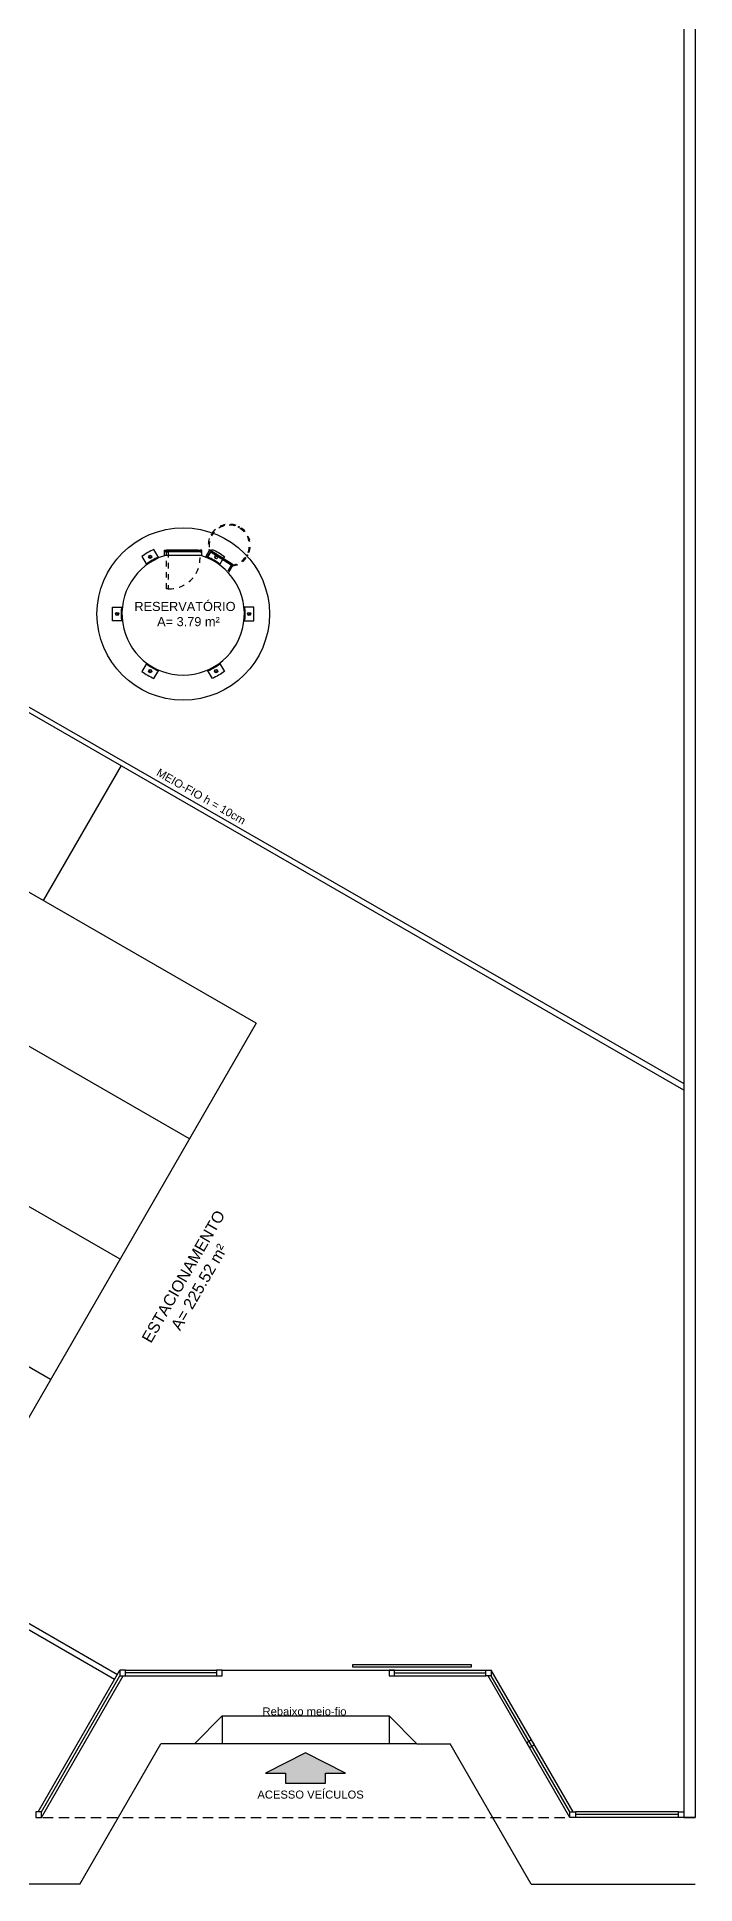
# Model space of a CAD drawing. Extents: x 247 to 523, y 32 to 113.
# Drawn here: x 332.42 to 344.25, y 52.47 to 85.7 of the extents above; entities that cross this region are included whole.
import ezdxf

# ---------------------------------------------------------------- set-up
doc = ezdxf.new("R2010")
doc.units = 0
doc.header["$LTSCALE"] = 0.005
for name, pattern in [('HIDDEN', [9.525, 6.35, -3.175]), ('TRACEJADO_G', [0.375, 0.25, -0.125]), ('TRAÇO-2PTOS_P', [0.625, 0.25, -0.125, 0, -0.125, 0, -0.125])]:
    doc.linetypes.add(name, pattern=pattern)
doc.layers.get('0').update_dxf_attribs({"linetype": 'CONTINUOUS'})
for name, color, linetype in [('A-COTAS', 1, 'CONTINUOUS'), ('A-MURO', 2, 'CONTINUOUS'), ('A-PISOS-CTEL', 2, 'TRACEJADO_G'), ('A-PISOS-NIVEL', 1, 'CONTINUOUS'), ('AR-PIS', 1, 'CONTINUOUS'), ('ARQ-ALV-VISTA1', 1, 'CONTINUOUS'), ('ARQ-ALV-VISTA2', 2, 'CONTINUOUS'), ('ARQ-COB-PROJ', 8, 'TRAÇO-2PTOS_P'), ('ARQ-PIS-VISTA', 8, 'CONTINUOUS'), ('ARQ-SMB-1_100', 1, 'CONTINUOUS'), ('ARQ-TXT-1_050', 2, 'CONTINUOUS'), ('EST-MET-CORTE', 5, 'CONTINUOUS'), ('PORTAL_VTA_PROX', 1, 'CONTINUOUS'), ('PRES-AZUL', 164, 'CONTINUOUS')]:
    doc.layers.add(name, color=color, linetype=linetype)
doc.styles.add('ESC-50-A20', font='arial.ttf', dxfattribs={"height": 0.1})

msp = doc.modelspace()

# ---------------------------------------------------------------- hatches: boundary and pattern name
at = {"layer": 'A-COTAS'}
h = msp.add_hatch(color=253, dxfattribs=at)
h.dxf.hatch_style = 1
h.paths.add_polyline_path([(337.606, 54.46717), (337.96529, 54.46717), (337.24672, 54.83293), (336.52816, 54.46717), (336.88744, 54.46717), (336.88744, 54.28429), (337.606, 54.28429)])

# ---------------------------------------------------------------- linework, layer by layer
at = {"color": 3}
for points in [[(333.90999, 56.2195), (334.00999, 56.2195), (334.00999, 56.3195), (333.90999, 56.3195)], [(335.64791, 56.2195), (335.74791, 56.2195), (335.74791, 56.3195), (335.64791, 56.3195)], [(338.74672, 56.2195), (338.84672, 56.2195), (338.84672, 56.3195), (338.74672, 56.3195)], [(340.58346, 56.2195), (340.48346, 56.2195), (340.48346, 56.3195), (340.58346, 56.3195)], [(341.22179, 55.01388), (341.27179, 54.92728), (341.35839, 54.97728), (341.30839, 55.06388)], [(332.39672, 53.67166), (332.49672, 53.67166), (332.49672, 53.77166), (332.39672, 53.77166)], [(342.09672, 53.67166), (341.99672, 53.67166), (341.99672, 53.77166), (342.09672, 53.77166)], [(344.04672, 53.67166), (343.94672, 53.67166), (343.94672, 53.77166), (344.04672, 53.77166)]]:
    msp.add_lwpolyline(points, close=True, dxfattribs=at)
at = {"layer": 'A-MURO'}
for p, q in [((344.04672, 103.67166), (344.04672, 53.67166)), ((344.24672, 103.67166), (344.24672, 53.67166)), ((344.04672, 53.67166), (344.24672, 53.67166)), ((344.24672, 53.67166), (344.04672, 53.67166))]:
    msp.add_line(p, q, dxfattribs=at)
at = {"layer": 'A-PISOS-CTEL', "color": 1, "linetype": 'TRACEJADO_G', "ltscale": 150}
for q in [(341.97172, 53.67166), (341.97172, 53.67166), (341.99672, 53.67166)]:
    msp.add_line((332.52172, 53.67166), q, dxfattribs=at)
at = {"layer": 'A-PISOS-NIVEL', "color": 1}
for p, q in [((344.04672, 66.75658), (328.73159, 75.59066)), ((328.76921, 75.65589), (344.04672, 66.87588)), ((333.92893, 72.59273), (332.5299, 70.1673)), ((336.36033, 67.95783), (332.0292, 70.45611)), ((335.16115, 65.87889), (330.83003, 68.37717)), ((336.36033, 67.95783), (330.66426, 58.08287)), ((333.91201, 63.71333), (329.58089, 66.21161)), ((332.66287, 61.54777), (328.33175, 64.04605)), ((333.81285, 56.15126), (325.41694, 60.99419)), ((333.86315, 56.23839), (326.33343, 60.58168)), ((335.74672, 56.3195), (338.74672, 56.3195)), ((338.74672, 56.3195), (340.48346, 56.3195)), ((338.74672, 56.2195), (340.48346, 56.2195)), ((335.24672, 54.99626), (334.64712, 54.99626)), ((339.24672, 54.99626), (339.84633, 54.99626)), ((333.18954, 52.47166), (315.7039, 52.47166)), ((341.3039, 52.47166), (344.24672, 52.47166))]:
    msp.add_line(p, q, dxfattribs=at)
msp.add_lwpolyline([(338.09348, 56.37252), (338.09348, 56.42252), (340.22348, 56.42252), (340.22348, 56.37252), (338.09348, 56.37252)], dxfattribs=at)
at = {"layer": 'AR-PIS', "color": 251, "ltscale": 10}
for p, q in [((332.49672, 53.77166), (333.90999, 56.2195)), ((335.64791, 56.2695), (334.00999, 56.2695)), ((338.84672, 56.2695), (340.48346, 56.2695)), ((341.99672, 53.77166), (340.58346, 56.2195)), ((343.94672, 53.72166), (342.09672, 53.72166))]:
    msp.add_line(p, q, dxfattribs=at)
at = {"layer": 'ARQ-ALV-VISTA1', "ltscale": 0.1}
for p, q in [((334.42552, 76.35697), (334.48065, 76.3422)), ((335.66443, 76.35661), (335.61065, 76.3422)), ((333.83914, 75.34184), (333.8795, 75.30148)), ((336.25216, 75.34184), (336.2118, 75.30148)), ((334.46066, 74.26644), (334.44588, 74.32157)), ((335.63064, 74.26644), (335.64541, 74.32157))]:
    msp.add_line(p, q, dxfattribs=at)
for points in [[(334.60801, 76.33125), (334.5207, 76.48247, 0.04420385), (334.3042, 76.35747), (334.39142, 76.20639)], [(335.5537, 76.45321), (335.5706, 76.48247, -0.04420385), (335.7871, 76.35747), (335.76424, 76.31787)], [(333.9526, 75.19666), (333.77805, 75.19666, -0.04420385), (333.77805, 75.44666), (333.95256, 75.44666)], [(336.13869, 75.19666), (336.31325, 75.19666, 0.04420385), (336.31325, 75.44666), (336.13874, 75.44666)], [(334.3916, 74.43718), (334.30438, 74.28613, 0.04420385), (334.52089, 74.16113), (334.60821, 74.31236)], [(335.6997, 74.43718), (335.78692, 74.28613, -0.04420385), (335.57041, 74.16113), (335.48309, 74.31236)]]:
    msp.add_lwpolyline(points, format="xyb", dxfattribs=at)
for points in [[(335.48329, 76.33125), (335.543, 76.43467)], [(335.75354, 76.29933), (335.69988, 76.20639)]]:
    msp.add_lwpolyline(points, dxfattribs=at)
for centre, radius in [((335.04672, 75.32166), 1.55), ((334.45308, 76.34959), 0.02854), ((333.85932, 75.32166), 0.02854), ((336.23198, 75.32166), 0.02854), ((334.45327, 74.29401), 0.02854), ((335.63803, 74.29401), 0.02854)]:
    msp.add_circle(centre, radius, dxfattribs=at)
for centre, radius, start, end in [((335.11802, 75.19788), 1.25833, 114.336593, 125.663407), ((334.97328, 75.19788), 1.25833, 54.336593, 65.663407), ((335.63821, 76.34959), 0.02854, 102.536488, 11.994661), ((335.18919, 75.32166), 1.25833, 174.336593, 185.663407), ((334.90211, 75.32166), 1.25833, 354.336593, 5.663407), ((335.11821, 75.44571), 1.25833, 234.336593, 245.663407), ((334.97309, 75.44571), 1.25833, 294.336593, 305.663407)]:
    msp.add_arc(centre, radius, start, end, dxfattribs=at)
at = {"layer": 'ARQ-ALV-VISTA2', "ltscale": 0.1}
for p, q in [((335.52097, 76.47425), (335.44705, 76.3462)), ((335.53132, 76.44218), (335.47112, 76.33789)), ((335.94205, 76.20357), (335.52097, 76.47425)), ((335.91029, 76.19856), (335.53132, 76.44218)), ((335.91029, 76.19856), (335.84882, 76.0921)), ((335.86739, 76.07426), (335.94205, 76.20357))]:
    msp.add_line(p, q, dxfattribs=at)
at = {"layer": 'ARQ-ALV-VISTA2', "color": 6, "ltscale": 0.1}
msp.add_arc((335.04565, 75.32166), 1.10019, 107.664724, 72.217812, dxfattribs=at)
at = {"layer": 'ARQ-COB-PROJ', "linetype": 'HIDDEN', "ltscale": 0.04}
for p, q in [((335.77461, 76.90513), (335.76979, 76.9219)), ((335.56718, 76.74783), (335.55298, 76.75656)), ((336.22013, 76.66226), (336.23622, 76.66661)), ((336.18833, 76.38021), (336.20282, 76.37196))]:
    msp.add_line(p, q, dxfattribs=at)
msp.add_lwpolyline([(336.04285, 76.87816), (336.05118, 76.89259)], dxfattribs=at)
at = {"layer": 'ARQ-COB-PROJ', "color": 1, "linetype": 'HIDDEN', "ltscale": 0.25}
msp.add_lwpolyline([(334.77672, 75.77604), (334.74672, 75.77604), (334.74672, 76.43926), (334.77672, 76.43926)], close=True, dxfattribs=at)
at = {"layer": 'ARQ-COB-PROJ', "linetype": 'HIDDEN', "ltscale": 0.04}
for centre in [(335.77231, 76.91314), (336.04701, 76.88538), (335.56008, 76.75219), (336.22817, 76.66443), (336.19557, 76.37608)]:
    msp.add_circle(centre, 0.00833, dxfattribs=at)
at = {"layer": 'ARQ-COB-PROJ', "color": 1, "linetype": 'HIDDEN', "ltscale": 0.25}
for centre, radius, start, end in [((335.87421, 76.55894), 0.37768, 278.757279, 195.745321), ((335.87542, 76.55809), 0.36121, 275.539523, 198.353353), ((334.80106, 76.32372), 0.54817, 267.568217, 5.47732)]:
    msp.add_arc(centre, radius, start, end, dxfattribs=at)
at = {"layer": 'ARQ-PIS-VISTA'}
for p, q in [((335.24672, 54.99626), (335.74672, 55.49626)), ((335.74672, 55.49626), (338.74672, 55.49626)), ((335.74672, 55.49626), (335.74672, 54.99626)), ((338.74672, 55.49626), (338.74672, 54.99626)), ((338.74672, 55.49626), (339.24672, 54.99626))]:
    msp.add_line(p, q, dxfattribs=at)
msp.add_lwpolyline([(339.24672, 54.99626), (335.24672, 54.99626)], dxfattribs=at)
at = {"layer": 'ARQ-SMB-1_100'}
msp.add_lwpolyline([(337.606, 54.46717), (337.96529, 54.46717), (337.24672, 54.83293), (336.52816, 54.46717), (336.88744, 54.46717), (336.88744, 54.28429), (337.606, 54.28429), (337.606, 54.46717)], dxfattribs=at)
at = {"layer": 'EST-MET-CORTE', "color": 6}
for p, q in [((334.7118, 76.37017), (334.7118, 76.46926)), ((335.38165, 76.36948), (335.38165, 76.46926))]:
    msp.add_line(p, q, dxfattribs=at)
at = {"layer": 'EST-MET-CORTE', "color": 2, "ltscale": 0.1}
for p, q in [((335.31672, 76.46926), (334.77672, 76.46926)), ((335.31672, 76.43926), (334.77672, 76.43926))]:
    msp.add_line(p, q, dxfattribs=at)
at = {"layer": 'EST-MET-CORTE', "color": 3, "ltscale": 0.1}
for points in [[(334.7418, 76.46926), (334.7418, 76.43926), (334.7118, 76.43926), (334.7118, 76.46926)], [(334.74672, 76.46926), (334.74672, 76.43926), (334.77672, 76.43926), (334.77672, 76.46926)], [(335.34672, 76.46926), (335.34672, 76.43926), (335.31672, 76.43926), (335.31672, 76.46926)], [(335.35165, 76.46926), (335.35165, 76.43926), (335.38165, 76.43926), (335.38165, 76.46926)]]:
    msp.add_lwpolyline(points, close=True, dxfattribs=at)
at = {"layer": 'PORTAL_VTA_PROX'}
for p, q in [((332.43899, 53.77166), (333.90999, 56.3195)), ((332.49672, 53.67166), (333.96772, 56.2195)), ((334.00999, 56.3195), (335.64791, 56.3195)), ((334.00999, 56.2195), (335.64791, 56.2195)), ((341.99672, 53.67166), (340.52573, 56.2195)), ((342.05446, 53.77166), (340.58346, 56.3195)), ((333.18954, 52.47166), (334.64712, 54.99626)), ((341.3039, 52.47166), (339.84633, 54.99626)), ((343.94672, 53.77166), (342.09672, 53.77166)), ((343.94672, 53.67166), (342.09672, 53.67166))]:
    msp.add_line(p, q, dxfattribs=at)
at = {"layer": 'PRES-AZUL', "color": 1, "ltscale": 0.1}
msp.add_line((335.31672, 76.45426), (334.77672, 76.45426), dxfattribs=at)
at = {"layer": 'PRES-AZUL', "ltscale": 0.1}
msp.add_line((335.38165, 76.37604), (334.7118, 76.37604), dxfattribs=at)

# ---------------------------------------------------------------- texts
at = {"layer": 'ARQ-TXT-1_050', "style": 'ESC-50-A20'}
for s, p in [('Rebaixo meio-fio', (336.47216, 55.50549)), ('ACESSO VEÍCULOS', (336.38021, 54.0095))]:
    msp.add_text(s, height=0.144, dxfattribs=at).set_placement(p)
at = {"layer": 'ARQ-TXT-1_050', "insert": (332.82221, 75.53935), "char_height": 0.16384, "attachment_point": 1, "style": 'ESC-50-A20'}
msp.add_mtext_dynamic_manual_height_columns('\\pi1.3469;RESERVATÓRIO       \\P\\pi1.7559;A= 3.79 m²', width=4.4606405, gutter_width=1, heights=[0], dxfattribs=at)
at = {"layer": 'ARQ-TXT-1_050', "insert": (333.986, 72.91738), "char_height": 0.144, "width": 3.2473706, "attachment_point": 1, "rotation": 330.113962, "style": 'ESC-50-A20'}
msp.add_mtext('\\pi0.73498;MEIO-FIO h = 10cm', dxfattribs=at)
at = {"layer": 'ARQ-TXT-1_050', "insert": (333.71936, 61.3033), "char_height": 0.2048, "attachment_point": 1, "rotation": 60.022798, "style": 'ESC-50-A20'}
msp.add_mtext_dynamic_manual_height_columns('\\pi1.1404;ESTACIONAMENTO       \\P\\pi1.5967;A= 225.52 m²', width=4.4606405, gutter_width=1, heights=[0], dxfattribs=at)

doc.saveas('drawing.dxf')
